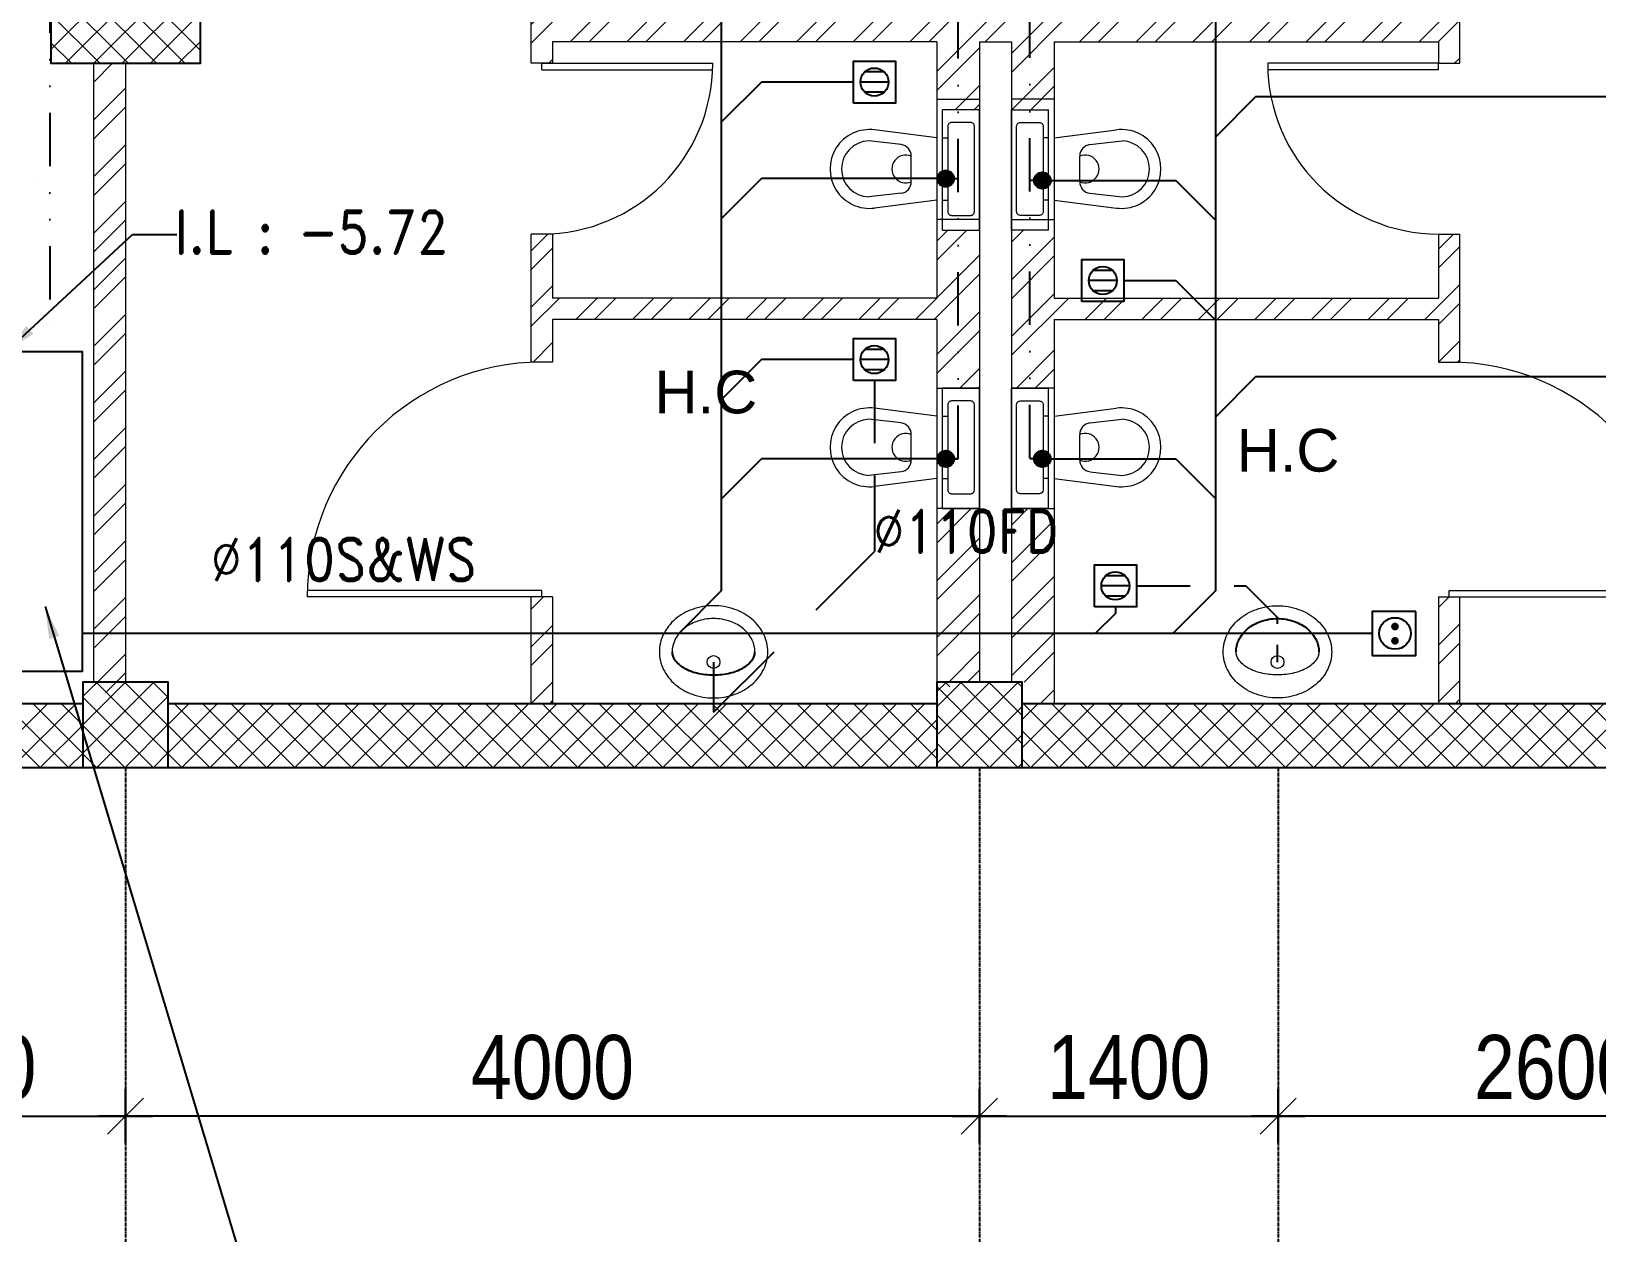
# Model space of a CAD drawing. Header units: inches. Extents: x 860051 to 1567527, y 277639 to 595672.
# Drawn here: x 1026432 to 1033766, y 337379 to 343009 of the extents above; entities that cross this region are included whole.
import ezdxf

# ---------------------------------------------------------------- set-up
doc = ezdxf.new("R2010")
doc.units = ezdxf.units.IN
doc.header["$MEASUREMENT"] = 0
for name, pattern in [('CENTER', [50.8, 31.75, -6.35, 6.35, -6.35]), ('DIVIDE2', [0.625, 0.25, -0.125, 0, -0.125, 0, -0.125]), ('DOT2', [3.175, 0, -3.175]), ('HIDDEN2', [4.7625, 3.175, -1.5875])]:
    doc.linetypes.add(name, pattern=pattern)
for name, color, linetype, lineweight in [('A-BLOCK', 43, 'Continuous', 13), ('A-CORD.PLUMB', 44, 'Continuous', 13), ('A-DOOR', 10, 'Continuous', 15), ('A-HATCH CONCRETE', 254, 'Continuous', 5), ('wall hatch', 252, 'Continuous', 0)]:
    doc.layers.add(name, color=color, linetype=linetype, lineweight=lineweight)
for name, color, linetype in [('Axis', 9, 'CENTER'), ('dim-axis', 15, 'Continuous'), ('FFNEW', 252, 'Continuous'), ('P-PIPE-DRA', 40, 'Continuous'), ('P-PIPE-DRA-TXT', 181, 'Continuous'), ('P-VP', 231, 'DIVIDE2'), ('P-VP-TXT', 181, 'Continuous'), ('S-COL', 210, 'Continuous'), ('S-WALL', 1, 'Continuous'), ('TAXT', 3, 'Continuous')]:
    doc.layers.add(name, color=color, linetype=linetype)
doc.styles.add('ARIAL', font='ARIALN.TTF')
doc.styles.add('SS', font='romand.shx', dxfattribs={"width": 0.85, "height": 200})
doc.styles.get("Standard").update_dxf_attribs({"font": 'arial.ttf'})
doc.styles.add('style1', font='arial.ttf')
doc.dimstyles.new('1-100', dxfattribs={"dimtxt": 0.16, "dimasz": 0.15, "dimexe": 0.16, "dimexo": 0.0625, "dimgap": 0.05, "dimtad": 3, "dimzin": 0, "dimdsep": 46, "dimtxsty": 'Standard', "dimcen": 0.09, "dimclrd": 1, "dimclre": 256, "dimclrt": 2, "dimadec": 0, "dimazin": 0, "dimtfac": 1, "dimtofl": 0, "dimtmove": 2, "dimatfit": 2, "dimfxl": 1, "dimtolj": 1, "dimtzin": 0, "dimlwd": -1, "dimarcsym": 0})
doc.dimstyles.new('DIM-100', dxfattribs={"dimscale": 150, "dimtxt": 2, "dimasz": 1, "dimexe": 0.75, "dimexo": 1, "dimgap": 0.5, "dimtad": 1, "dimdec": 0, "dimzin": 11, "dimdsep": 46, "dimtxsty": 'ARIAL', "dimblk": 'R', "dimcen": 2.5, "dimdle": 1, "dimclrd": 256, "dimclre": 256, "dimclrt": 256, "dimazin": 0, "dimtfac": 1, "dimtdec": 0, "dimtix": 1, "dimtmove": 2, "dimatfit": 3, "dimldrblk": 'R', "dimtolj": 1, "dimtzin": 3, "dimlwd": -1, "dimlwe": 13, "dimarcsym": 0})

# ---------------------------------------------------------------- blocks, each defined once
blk = doc.blocks.new('R')
at = {"color": 4, "lineweight": 13}
blk.add_line((-0.707, -0.707), (0.707, 0.707), dxfattribs=at)
for p, q in [((0, -1.05), (0, 1.05)), ((-1.05, 0), (1.05, 0))]:
    blk.add_line(p, q)
blk = doc.blocks.new('*D89')
at = {"layer": 'Defpoints', "color": 0, "transparency": 16777216}
for p in [(1422493.8, 561167.4), (1424093.8, 561167.4), (1424093.8, 560824.5)]:
    blk.add_point(p, dxfattribs=at)
at = {"layer": 'dim-axis', "color": 251, "linetype": 'DOT2', "lineweight": 13, "transparency": 16777216}
for p, q in [((1422493.8, 561017.4), (1422493.8, 560712)), ((1424093.8, 561017.4), (1424093.8, 560712))]:
    blk.add_line(p, q, dxfattribs=at)
at = {"layer": 'dim-axis', "color": 251, "transparency": 16777216}
blk.add_line((1422613.8, 560824.5), (1423973.8, 560824.5), dxfattribs=at)
at = {"layer": 'dim-axis', "color": 251, "transparency": 16777216, "xscale": 120, "yscale": 120, "zscale": 120, "rotation": 180}
blk.add_blockref('R', (1422493.8, 560824.5), dxfattribs=at)
at = {"layer": 'dim-axis', "color": 251, "transparency": 16777216, "xscale": 120, "yscale": 120, "zscale": 120}
blk.add_blockref('R', (1424093.8, 560824.5), dxfattribs=at)
at = {"layer": 'dim-axis', "color": 251, "transparency": 16777216, "insert": (1423293.8, 561052.7), "char_height": 300, "attachment_point": 5, "style": 'ARIAL'}
blk.add_mtext('\\A1;1600', dxfattribs=at)
blk = doc.blocks.new('*D90')
at = {"layer": 'Defpoints', "color": 0, "transparency": 16777216}
for p in [(1429493.8, 561273.8), (1428093.8, 561167.4), (1429493.8, 560824.5)]:
    blk.add_point(p, dxfattribs=at)
at = {"layer": 'dim-axis', "color": 251, "linetype": 'DOT2', "lineweight": 13, "transparency": 16777216}
for p, q in [((1429493.8, 561123.8), (1429493.8, 560712)), ((1428093.8, 561017.4), (1428093.8, 560712))]:
    blk.add_line(p, q, dxfattribs=at)
at = {"layer": 'dim-axis', "color": 251, "transparency": 16777216}
blk.add_line((1428213.8, 560824.5), (1429373.8, 560824.5), dxfattribs=at)
at = {"layer": 'dim-axis', "color": 251, "transparency": 16777216, "xscale": 120, "yscale": 120, "zscale": 120, "rotation": 180}
blk.add_blockref('R', (1428093.8, 560824.5), dxfattribs=at)
at = {"layer": 'dim-axis', "color": 251, "transparency": 16777216, "xscale": 120, "yscale": 120, "zscale": 120}
blk.add_blockref('R', (1429493.8, 560824.5), dxfattribs=at)
at = {"layer": 'dim-axis', "color": 251, "transparency": 16777216, "insert": (1428793.8, 561052.7), "char_height": 300, "attachment_point": 5, "style": 'ARIAL'}
blk.add_mtext('\\A1;1400', dxfattribs=at)
blk = doc.blocks.new('*D119')
at = {"layer": 'Defpoints', "color": 0, "transparency": 16777216}
for p in [(1429493.8, 561772.7), (1432093.8, 561772.7), (1429493.8, 560824.5)]:
    blk.add_point(p, dxfattribs=at)
at = {"layer": 'dim-axis', "color": 251, "linetype": 'DOT2', "lineweight": 13, "transparency": 16777216}
for p, q in [((1429493.8, 561622.7), (1429493.8, 560712)), ((1432093.8, 561622.7), (1432093.8, 560712))]:
    blk.add_line(p, q, dxfattribs=at)
at = {"layer": 'dim-axis', "color": 251, "transparency": 16777216}
blk.add_line((1431973.8, 560824.5), (1429613.8, 560824.5), dxfattribs=at)
at = {"layer": 'dim-axis', "color": 251, "transparency": 16777216, "xscale": 120, "yscale": 120, "zscale": 120, "rotation": 180}
blk.add_blockref('R', (1429493.8, 560824.5), dxfattribs=at)
at = {"layer": 'dim-axis', "color": 251, "transparency": 16777216, "xscale": 120, "yscale": 120, "zscale": 120}
blk.add_blockref('R', (1432093.8, 560824.5), dxfattribs=at)
at = {"layer": 'dim-axis', "color": 251, "transparency": 16777216, "insert": (1430793.8, 561052.7), "char_height": 300, "attachment_point": 5, "style": 'ARIAL'}
blk.add_mtext('\\A1;2600', dxfattribs=at)
blk = doc.blocks.new('*D120')
at = {"layer": 'Defpoints', "color": 0, "transparency": 16777216}
for p in [(1424093.8, 561772.7), (1428093.8, 561772.7), (1424093.8, 560824.5)]:
    blk.add_point(p, dxfattribs=at)
at = {"layer": 'dim-axis', "color": 251, "linetype": 'DOT2', "lineweight": 13, "transparency": 16777216}
for p, q in [((1424093.8, 561622.7), (1424093.8, 560712)), ((1428093.8, 561622.7), (1428093.8, 560712))]:
    blk.add_line(p, q, dxfattribs=at)
at = {"layer": 'dim-axis', "color": 251, "transparency": 16777216}
blk.add_line((1427973.8, 560824.5), (1424213.8, 560824.5), dxfattribs=at)
at = {"layer": 'dim-axis', "color": 251, "transparency": 16777216, "xscale": 120, "yscale": 120, "zscale": 120, "rotation": 180}
blk.add_blockref('R', (1424093.8, 560824.5), dxfattribs=at)
at = {"layer": 'dim-axis', "color": 251, "transparency": 16777216, "xscale": 120, "yscale": 120, "zscale": 120}
blk.add_blockref('R', (1428093.8, 560824.5), dxfattribs=at)
at = {"layer": 'dim-axis', "color": 251, "transparency": 16777216, "insert": (1426093.8, 561052.7), "char_height": 300, "attachment_point": 5, "style": 'ARIAL'}
blk.add_mtext('\\A1;4000', dxfattribs=at)
blk = doc.blocks.new('STGHFDG')
at = {"layer": 'P-PIPE-DRA', "color": 253, "linetype": 'Continuous'}
for p, q in [((1035144.8, 355411.8), (1035054.6, 355411.8)), ((1035165.5, 355364.1), (1035034, 355364.1)), ((1035144.8, 355316.3), (1035054.6, 355316.3))]:
    blk.add_line(p, q, dxfattribs=at)
blk.add_lwpolyline([(1035001.2, 355265.5), (1035001.2, 355462.6), (1035198.3, 355462.6), (1035198.3, 355265.5)], close=True, dxfattribs=at)
blk.add_circle((1035099.7, 355364.1), 65.7, dxfattribs=at)
blk = doc.blocks.new('SEGRFE')
at = {"layer": 'P-PIPE-DRA', "color": 253, "linetype": 'Continuous'}
blk.add_lwpolyline([(1034421.7, 344945.4), (1034216.3, 344945.4), (1034216.3, 344740), (1034421.7, 344740)], close=True, dxfattribs=at)
at = {"layer": 'P-PIPE-DRA', "color": 253, "linetype": 'Continuous', "const_width": 18}
for points in [[(1034314.4, 344875.1, 1), (1034332.4, 344875.1, 1)], [(1034314.4, 344808.3, -1), (1034332.4, 344808.3, -1)]]:
    blk.add_lwpolyline(points, format="xyb", close=True, dxfattribs=at)
at = {"layer": 'P-PIPE-DRA', "color": 253, "linetype": 'Continuous'}
blk.add_circle((1034323.1, 344842.7), 74, dxfattribs=at)
blk = doc.blocks.new('SGSR')
at = {"layer": 'Axis', "color": 251, "ltscale": 0.5}
for p, q in [((1424093.8, 562458.6), (1424093.8, 558571.5)), ((1428093.8, 562458.6), (1428093.8, 558571.5)), ((1429493.8, 562458.6), (1429493.8, 558571.5))]:
    blk.add_line(p, q, dxfattribs=at)
at = {"layer": 'S-WALL', "color": 251}
blk.add_lwpolyline([(1417889.2, 562458.6), (1468019.2, 562458.6), (1469810.8, 590401.2), (1420184.3, 597484.1)], close=True, dxfattribs=at)
at = {"layer": 'dim-axis', "color": 251}
for base, p1, p2, picture, middle in [((1424093.8, 560824.5), (1428093.8, 561772.7), (1424093.8, 561772.7), '*D120', (1426093.8, 561052.7)), ((1429493.8, 560824.5), (1432093.8, 561772.7), (1429493.8, 561772.7), '*D119', (1430793.8, 561052.7)), ((1429493.8, 560824.5), (1428093.8, 561167.4), (1429493.8, 561273.8), '*D90', (1428793.8, 561052.7)), ((1424093.8, 560824.5), (1422493.8, 561167.4), (1424093.8, 561167.4), '*D89', (1423293.8, 561052.7))]:
    dim = blk.add_linear_dim(base=base, p1=p1, p2=p2, dimstyle='DIM-100', override={"dimasz": 0.8, "dimclrd": 251, "dimclre": 251, "dimclrt": 251}, dxfattribs=at)
    dim.commit()
    dim.dimension.update_dxf_attribs({"geometry": picture, "text_midpoint": middle})

msp = doc.modelspace()

# ---------------------------------------------------------------- hatches: boundary and pattern name
at = {"layer": 'A-HATCH CONCRETE'}
h = msp.add_hatch(dxfattribs=at)
h.set_pattern_fill('ANSI37', color=254, scale=750)
h.set_pattern_definition([(45, (1013480.555, -68927.58), (-66.29126, 66.29126), []), (135, (1013480.555, -68927.58), (-66.29126, -66.29126), [])])
h.paths.add_polyline_path([(1026524.1, 343509.4), (1026524.1, 342859.4), (1027224.1, 342859.4), (1027224.1, 343509.4)])
h = msp.add_hatch(dxfattribs=at)
h.set_pattern_fill('ANSI37', color=254, scale=750)
h.set_pattern_definition([(45, (1013479.92, -68927.58), (-66.29126, 66.29126), []), (135, (1013479.92, -68927.58), (-66.29126, -66.29126), [])])
h.paths.add_polyline_path([(1026673.4, 339559.4), (1027073.4, 339559.4), (1027073.4, 339959.4), (1026673.4, 339959.4)])
h = msp.add_hatch(dxfattribs=at)
h.set_pattern_fill('ANSI37', color=254, scale=750)
h.set_pattern_definition([(45, (1013419.67, -68927.58), (-66.29126, 66.29126), []), (135, (1013419.67, -68927.58), (-66.29126, -66.29126), [])])
h.paths.add_polyline_path([(1030674.2, 339559.4), (1031074.2, 339559.4), (1031074.2, 339959.4), (1030674.2, 339959.4)])
at = {"layer": 'P-PIPE-DRA'}
h = msp.add_hatch(color=253, dxfattribs=at)
edge = h.paths.add_edge_path()
edge.add_arc((1030716.2, 342319.2), 40, -179.89169, 180.10831)
h = msp.add_hatch(color=253, dxfattribs=at)
edge = h.paths.add_edge_path()
edge.add_arc((1031168.1, 342310.5), 40, 359.89169, 719.89169, ccw=False)
h = msp.add_hatch(color=253, dxfattribs=at)
edge = h.paths.add_edge_path()
edge.add_arc((1030716.2, 341006), 40, -179.89169, 180.10831)
h = msp.add_hatch(color=253, dxfattribs=at)
edge = h.paths.add_edge_path()
edge.add_arc((1031168.1, 341006), 40, 359.89169, 719.89169, ccw=False)
at = {"layer": 'wall hatch', "ltscale": 500}
h = msp.add_hatch(dxfattribs=at)
h.set_pattern_fill('ANSI32', color=254, scale=500)
h.set_pattern_definition([(45, (1013541.56, -68877.58), (-132.58252, 132.58252), []), (45, (1013629.94, -68877.58), (-132.58252, 132.58252), [])])
h.paths.add_polyline_path([(1033124.2, 344759.4), (1032335.1, 344759.4), (1032335.1, 344659.4), (1033024.2, 344659.4), (1033024.2, 344459.4), (1033124.2, 344459.4)])
h.paths.add_polyline_path([(1033124.2, 343659.4), (1033024.2, 343659.4), (1033024.2, 343459.4), (1032335.1, 343459.4), (1032335.1, 343359.4), (1033024.2, 343359.4), (1033024.2, 343059.4), (1032335.1, 343059.4), (1032335.1, 342959.4), (1033024.2, 342959.4), (1033024.2, 342859.4), (1033124.2, 342859.4)])
h.paths.add_polyline_path([(1033124.2, 340359.4), (1033074.2, 340359.4), (1033024.2, 340359.4), (1033024.2, 339859.4), (1033124.2, 339859.4)])
h.paths.add_polyline_path([(1028874.2, 340359.4), (1028774.2, 340359.4), (1028774.2, 339859.4), (1028874.2, 339859.4)])
h.paths.add_polyline_path([(1030874.2, 342759.4), (1030874.2, 342642), (1030674.2, 342642), (1030674.2, 342759.4)])
h.paths.add_polyline_path([(1030874.2, 341337.5), (1030874.2, 342642), (1030874.2, 342076.9), (1030674.2, 342076.9), (1030674.2, 341759.4), (1028874.2, 341759.4), (1028874.2, 342059.4), (1028774.2, 342059.4), (1028774.2, 341459.4), (1028874.2, 341459.4), (1028874.2, 341659.4), (1030674.2, 341659.4), (1030674.2, 341337.5)])
h.paths.add_polyline_path([(1030874.2, 339959.4), (1030874.2, 341337.5), (1030874.2, 340772.4), (1030674.2, 340772.4), (1030674.2, 339959.4)])
h.paths.add_polyline_path([(1031024.2, 341337.5), (1031024.2, 339959.4), (1031135.1, 339959.4), (1031135.1, 339859.4), (1031224.2, 339859.4), (1031224.2, 340772.4), (1031024.2, 340772.4)])
h.paths.add_polyline_path([(1031024.2, 342642), (1031024.2, 341337.5), (1031224.2, 341337.5), (1031224.2, 341659.4), (1033024.2, 341659.4), (1033024.2, 341459.4), (1033124.2, 341459.4), (1033124.2, 342059.4), (1033024.2, 342059.4), (1033024.2, 341759.4), (1031224.2, 341759.4), (1031224.2, 342076.9), (1031024.2, 342076.9)])
h.paths.add_polyline_path([(1031024.2, 342759.4), (1031024.2, 342642), (1031224.2, 342642), (1031224.2, 342759.4)])
h.paths.add_polyline_path([(1031024.2, 342959.4), (1031024.2, 342759.4), (1031224.2, 342759.4), (1031224.2, 342959.4), (1032335.1, 342959.4), (1032335.1, 343059.4), (1030935.1, 343059.4), (1030935.1, 342959.4)])
h.paths.add_polyline_path([(1031024.2, 344659.4), (1031024.2, 344342), (1031224.2, 344342), (1031224.2, 344659.4), (1032335.1, 344659.4), (1032335.1, 344759.4), (1030935.1, 344759.4), (1030935.1, 344659.4)])
h.paths.add_polyline_path([(1031024.2, 343776.9), (1031024.2, 343459.4), (1030935.1, 343459.4), (1030935.1, 343359.4), (1032335.1, 343359.4), (1032335.1, 343459.4), (1031224.2, 343459.4), (1031224.2, 343776.9), (1031024.2, 343776.9)])
h.paths.add_polyline_path([(1030874.2, 344342), (1030874.2, 344659.4), (1030935.1, 344659.4), (1030935.1, 344759.4), (1028774.2, 344759.4), (1028774.2, 344459.4), (1028874.2, 344459.4), (1028874.2, 344659.4), (1030674.2, 344659.4), (1030674.2, 344342)])
h.paths.add_polyline_path([(1030874.2, 343459.4), (1030874.2, 343776.9), (1030674.2, 343776.9), (1030674.2, 343459.4), (1028874.2, 343459.4), (1028874.2, 343659.4), (1028774.2, 343659.4), (1028774.2, 342859.4), (1028874.2, 342859.4), (1028874.2, 342959.4), (1030674.2, 342959.4), (1030674.2, 342759.4), (1030874.2, 342759.4), (1030874.2, 342959.4), (1030935.1, 342959.4), (1030935.1, 343059.4), (1028874.2, 343059.4), (1028874.2, 343359.4), (1030935.1, 343359.4), (1030935.1, 343459.4)])
h = msp.add_hatch(dxfattribs=at)
h.set_pattern_fill('ANSI32', color=254, scale=500)
h.set_pattern_definition([(45, (1013480.56, -68927.58), (-132.58252, 132.58252), []), (45, (1013568.94, -68927.58), (-132.58252, 132.58252), [])])
h.paths.add_polyline_path([(1026874.2, 342859.4), (1026724.2, 342859.4), (1026724.2, 339909.4), (1026874.2, 339909.4)])

# ---------------------------------------------------------------- linework, layer by layer
for points in [[(1032076.2, 340101.4, -0.113803), (1032088.8, 340156, -0.103571), (1032129.5, 340208.5, -0.091769), (1032191.1, 340243.9, -0.084871), (1032270.2, 340257.4, -0.084871), (1032349.2, 340243.9, -0.091769), (1032410.9, 340208.5, -0.103571), (1032451.6, 340156, -0.113803), (1032464.2, 340101.4, -0.113803)], [(1029434.2, 340101.4, 0.161298), (1029446.6, 340064, 0.106182), (1029491, 340025.1, 0.070452), (1029550.1, 340002.3, 0.056719), (1029628.2, 339993.4, 0.056719), (1029706.2, 340002.3, 0.070452), (1029765.4, 340025.1, 0.106182), (1029809.8, 340064, 0.161298), (1029822.2, 340101.4, 0.161298)]]:
    msp.add_lwpolyline(points, format="xyb")
at = {"layer": 'A-BLOCK', "color": 254, "ltscale": 100}
for p, q in [((1028774.2, 342859.4), (1028774.2, 343659.4)), ((1033124.2, 342859.4), (1033124.2, 343659.4)), ((1030674.2, 342959.4), (1028874.2, 342959.4)), ((1028874.2, 342959.4), (1028874.2, 342859.4)), ((1030674.2, 342959.4), (1030674.2, 341759.4)), ((1030874.2, 342959.4), (1030874.2, 339959.4)), ((1030874.2, 342959.4), (1031024.2, 342959.4)), ((1031024.2, 342959.4), (1031024.2, 339959.4)), ((1031224.2, 342959.4), (1031224.2, 341759.4)), ((1031224.2, 342959.4), (1033024.2, 342959.4)), ((1033024.2, 342959.4), (1033024.2, 342859.4)), ((1026724.2, 339959.4), (1026724.2, 342859.4)), ((1026874.2, 339959.4), (1026874.2, 342859.4)), ((1028874.2, 342859.4), (1028774.2, 342859.4)), ((1033024.2, 342859.4), (1033124.2, 342859.4)), ((1030874.2, 342642), (1030700.3, 342642, 0)), ((1030700.3, 342076.9, 0), (1030700.3, 342642, 0)), ((1030874.2, 342076.9), (1030874.2, 342642)), ((1031024.2, 342642), (1031198, 342642, 0)), ((1031198.1, 342076.9, 0), (1031198, 342642, 0)), ((1030507.3, 342478.4, 0), (1030355.1, 342495.6, 0)), ((1030674.2, 342509.9, 0), (1030382.7, 342547.6, 0)), ((1030700.3, 342509.8, 0), (1030725.9, 342509.8, 0)), ((1031198.1, 342509.8, 0), (1031172.4, 342509.8, 0)), ((1031224.1, 342509.9, 0), (1031515.7, 342547.6, 0)), ((1031391.1, 342478.4, 0), (1031543.3, 342495.6, 0)), ((1030554.7, 342304.1, 0), (1030554.7, 342424.5, 0)), ((1031343.7, 342304.1, 0), (1031343.7, 342424.5, 0)), ((1030507.3, 342250.2, 0), (1030355.1, 342233, 0)), ((1030674.2, 342218.8, 0), (1030382.7, 342181, 0)), ((1030700.3, 342218.8, 0), (1030725.9, 342218.8, 0)), ((1031198.1, 342218.8, 0), (1031172.4, 342218.8, 0)), ((1031224.1, 342218.8, 0), (1031515.7, 342181, 0)), ((1031391.1, 342250.2, 0), (1031543.3, 342233, 0)), ((1028774.2, 341459.4), (1028774.2, 342059.4)), ((1028874.2, 342059.4), (1028774.2, 342059.4)), ((1028874.2, 342059.4), (1028874.2, 341759.4)), ((1030700.3, 342076.9, 0), (1030874.2, 342076.9)), ((1031198.1, 342076.9, 0), (1031024.2, 342076.9)), ((1033024.2, 342059.4), (1033024.2, 341759.4)), ((1033024.2, 342059.4), (1033124.2, 342059.4)), ((1033124.2, 341459.4), (1033124.2, 342059.4)), ((1030674.2, 341759.4), (1028874.2, 341759.4)), ((1031224.2, 341759.4), (1033024.2, 341759.4)), ((1030674.2, 341659.4), (1028874.2, 341659.4)), ((1028874.2, 341659.4), (1028874.2, 341459.4)), ((1030674.2, 341659.4), (1030674.2, 339859.4)), ((1031224.2, 341659.4), (1031224.2, 339859.4)), ((1031224.2, 341659.4), (1033024.2, 341659.4)), ((1033024.2, 341659.4), (1033024.2, 341459.4)), ((1028874.2, 341459.4), (1028774.2, 341459.4)), ((1033024.2, 341459.4), (1033124.2, 341459.4)), ((1030700.3, 340772.4, 0), (1030700.3, 341337.5, 0)), ((1031198.1, 340772.4, 0), (1031198, 341337.5, 0)), ((1030674.2, 341205.4, 0), (1030382.7, 341243.1, 0)), ((1031224.1, 341205.4, 0), (1031515.7, 341243.1, 0)), ((1030507.3, 341173.9, 0), (1030355.1, 341191.1, 0)), ((1030700.3, 341205.4, 0), (1030725.9, 341205.4, 0)), ((1031198.1, 341205.4, 0), (1031172.4, 341205.4, 0)), ((1031391.1, 341173.9, 0), (1031543.3, 341191.1, 0)), ((1030554.7, 340999.7, 0), (1030554.7, 341120, 0)), ((1031343.7, 340999.7, 0), (1031343.7, 341120, 0)), ((1030507.3, 340945.7, 0), (1030355.1, 340928.5, 0)), ((1030674.2, 340914.3, 0), (1030382.7, 340876.5, 0)), ((1030700.3, 340914.3, 0), (1030725.9, 340914.3, 0)), ((1031198.1, 340914.3, 0), (1031172.4, 340914.3, 0)), ((1031224.1, 340914.3, 0), (1031515.7, 340876.5, 0)), ((1031391.1, 340945.7, 0), (1031543.3, 340928.5, 0)), ((1028774.2, 339859.4), (1028774.2, 340359.4)), ((1028874.2, 340359.4), (1028774.2, 340359.4)), ((1028874.2, 340359.4), (1028874.2, 339859.4)), ((1033024.2, 340359.4), (1033024.2, 339859.4)), ((1033024.2, 340359.4), (1033124.2, 340359.4)), ((1033124.2, 339859.4), (1033124.2, 340359.4))]:
    msp.add_line(p, q, dxfattribs=at)
for points in [[(1030674.2, 342692), (1030874.2, 342692), (1030874.2, 342126.9), (1030674.2, 342126.9)], [(1031224.2, 342692), (1031024.2, 342692), (1031024.2, 342126.9), (1031224.2, 342126.9)], [(1030674.2, 341337.5), (1030874.2, 341337.5), (1030874.2, 340772.4), (1030674.2, 340772.4)], [(1031224.2, 341337.5), (1031024.2, 341337.5), (1031024.2, 340772.4), (1031224.2, 340772.4)]]:
    msp.add_lwpolyline(points, dxfattribs=at)
at = {"layer": 'A-BLOCK', "color": 254, "ltscale": 100, "elevation": 0}
for points in [[(1030832.8, 342581.7), (1030743.3, 342581.7, 0.414214), (1030725.9, 342564.3), (1030725.9, 342164.3, 0.414214), (1030743.3, 342146.9), (1030832.8, 342146.9, 0.414214), (1030850.2, 342164.3), (1030850.2, 342564.3, 0.414214)], [(1031065.6, 342581.7), (1031155.1, 342581.7, -0.414214), (1031172.4, 342564.3), (1031172.4, 342164.3, -0.414214), (1031155.1, 342146.9), (1031065.6, 342146.9, -0.414214), (1031048.2, 342164.3), (1031048.2, 342564.3, -0.414214)], [(1030832.8, 341277.2), (1030743.3, 341277.2, 0.414214), (1030725.9, 341259.8), (1030725.9, 340859.8, 0.414214), (1030743.3, 340842.5), (1030832.8, 340842.5, 0.414214), (1030850.2, 340859.8), (1030850.2, 341259.8, 0.414214)], [(1031065.6, 341277.2), (1031155.1, 341277.2, -0.414214), (1031172.4, 341259.8), (1031172.4, 340859.8, -0.414214), (1031155.1, 340842.5), (1031065.6, 340842.5, -0.414214), (1031048.2, 340859.8), (1031048.2, 341259.8, -0.414214)]]:
    msp.add_lwpolyline(points, format="xyb", close=True, dxfattribs=at)
at = {"layer": 'A-BLOCK', "color": 254, "ltscale": 100}
for points in [[(1029374.2, 340101.4, 0.113803), (1029392.8, 340020.6, 0.103571), (1029448.6, 339948.7, 0.091769), (1029529.2, 339902.4, 0.084871), (1029628.2, 339885.4, 0.084871), (1029727.2, 339902.4, 0.091769), (1029807.8, 339948.7, 0.103571), (1029863.5, 340020.6, 0.113803), (1029882.2, 340101.4, 0.113803), (1029863.5, 340182.3, 0.103571), (1029807.8, 340254.2, 0.091769), (1029727.2, 340300.5, 0.084871), (1029628.2, 340317.4, 0.084871), (1029529.2, 340300.5, 0.091769), (1029448.6, 340254.2, 0.103571), (1029392.8, 340182.3, 0.113803)], [(1032524.2, 340101.4, -0.113803), (1032505.5, 340020.6, -0.103571), (1032449.8, 339948.7, -0.091769), (1032369.2, 339902.4, -0.084871), (1032270.2, 339885.4, -0.084871), (1032171.2, 339902.4, -0.091769), (1032090.6, 339948.7, -0.103571), (1032034.8, 340020.6, -0.113803), (1032016.2, 340101.4, -0.113803), (1032034.8, 340182.3, -0.103571), (1032090.6, 340254.2, -0.091769), (1032171.2, 340300.5, -0.084871), (1032270.2, 340317.4, -0.084871), (1032369.2, 340300.5, -0.091769), (1032449.8, 340254.2, -0.103571), (1032505.5, 340182.3, -0.113803)]]:
    msp.add_lwpolyline(points, format="xyb", close=True, dxfattribs=at)
for points in [[(1029822.2, 340101.4, 0.113803), (1029809.6, 340156, 0.103571), (1029768.9, 340208.5, 0.091769), (1029707.2, 340243.9, 0.084871), (1029628.2, 340257.4, 0.084871), (1029549.1, 340243.9, 0.091769), (1029487.5, 340208.5, 0.103571), (1029446.8, 340156, 0.113803), (1029434.2, 340101.4, 0.113803)], [(1032464.2, 340101.4, -0.161298), (1032451.8, 340064, -0.106182), (1032407.4, 340025.1, -0.070452), (1032348.2, 340002.3, -0.056719), (1032270.2, 339993.4, -0.056719), (1032192.1, 340002.3, -0.070452), (1032133, 340025.1, -0.106182), (1032088.6, 340064, -0.161298), (1032076.2, 340101.4, -0.161298)]]:
    msp.add_lwpolyline(points, format="xyb", dxfattribs=at)
for centre in [(1029628.2, 340053.7), (1032270.2, 340053.7)]:
    msp.add_circle(centre, 30, dxfattribs=at)
for centre, radius, start, end in [((1030359, 342364.3, 0), 184.8, 82.62449, 277.37424), ((1030359, 342364.3, 0), 131.4, 91.68483, 179.99937), ((1031539.4, 342364.3, 0), 184.8, 262.62576, 97.37551), ((1031539.4, 342364.3, 0), 131.4, 0.00063, 88.31517), ((1030529.2, 342364.3, 0), 65.3, 67.06812, 292.93061), ((1030500.3, 342424.5, 0), 54.4, 359.99937, 82.62449), ((1031398.1, 342424.5, 0), 54.4, 97.37551, 180.00063), ((1031369.2, 342364.3, 0), 65.3, 247.06939, 112.93188), ((1030359, 342364.3, 0), 131.4, 179.99937, 268.31391), ((1031539.4, 342364.3, 0), 131.4, 271.68609, 0.00063), ((1030500.3, 342304.1, 0), 54.4, 277.37424, 359.99937), ((1031398.1, 342304.1, 0), 54.4, 180.00063, 262.62576), ((1030359, 341059.8, 0), 184.8, 82.62449, 277.37424), ((1031539.4, 341059.8, 0), 184.8, 262.62576, 97.37551), ((1030359, 341059.8, 0), 131.4, 91.68483, 179.99937), ((1030500.3, 341120, 0), 54.4, 359.99937, 82.62449), ((1031398.1, 341120, 0), 54.4, 97.37551, 180.00063), ((1031539.4, 341059.8, 0), 131.4, 0.00063, 88.31517), ((1030529.2, 341059.8, 0), 65.3, 67.06812, 292.93061), ((1031369.2, 341059.8, 0), 65.3, 247.06939, 112.93188), ((1030359, 341059.8, 0), 131.4, 179.99937, 268.31391), ((1031539.4, 341059.8, 0), 131.4, 271.68609, 0.00063), ((1030500.3, 340999.7, 0), 54.4, 277.37424, 359.99937), ((1031398.1, 340999.7, 0), 54.4, 180.00063, 262.62576)]:
    msp.add_arc(centre, radius, start, end, dxfattribs=at)
at = {"layer": 'A-CORD.PLUMB', "linetype": 'Continuous'}
for p, q in [((1031024.2, 342076.9), (1031024.2, 342642)), ((1030874.2, 341337.5), (1030700.3, 341337.5, 0)), ((1030874.2, 340772.4), (1030874.2, 341337.5)), ((1031024.2, 341337.5), (1031198, 341337.5, 0)), ((1031024.2, 340772.4), (1031024.2, 341337.5)), ((1030700.3, 340772.4, 0), (1030874.2, 340772.4)), ((1031198.1, 340772.4, 0), (1031024.2, 340772.4))]:
    msp.add_line(p, q, dxfattribs=at)
at = {"layer": 'A-DOOR', "color": 254}
for p, q in [((1028824.2, 342859.4), (1029624.2, 342859.4)), ((1028824.2, 342829.4), (1028824.2, 342859.4)), ((1033024.2, 342859.4), (1032224.2, 342859.4)), ((1033024.2, 342829.4), (1033024.2, 342859.4)), ((1028824.2, 342829.4), (1029624.2, 342829.4)), ((1033024.2, 342829.4), (1032224.2, 342829.4)), ((1028824.2, 340389.2), (1027724.2, 340389.2)), ((1028824, 340359.4), (1028824, 340389.2)), ((1033074.2, 340389.2), (1034174.2, 340389.2)), ((1033074.3, 340359.4), (1033074.3, 340389.2)), ((1028824.2, 340359.4), (1027724.2, 340359.4)), ((1033074.2, 340359.4), (1034174.2, 340359.4))]:
    msp.add_line(p, q, dxfattribs=at)
for centre, radius, start, end in [((1028824.2, 342859.4), 800, 270, 0), ((1033024.2, 342859.4), 800, 180, 270), ((1028824.2, 340359.4), 1100, 90, 180), ((1033074.2, 340359.4), 1100, 0, 90)]:
    msp.add_arc(centre, radius, start, end, dxfattribs=at)
at = {"layer": 'A-HATCH CONCRETE', "color": 254, "linetype": 'Continuous'}
for p, q in [((1030674.2, 339914.8), (1030718.8, 339959.4)), ((1030735.1, 339938.1), (1030713.8, 339959.4)), ((1030846.3, 339959.4), (1030846.3, 339959.5)), ((1030851.4, 339959.4), (1030851.4, 339959.5)), ((1030978.9, 339959.4), (1030978.9, 339959.5)), ((1030984, 339959.4), (1030984, 339959.5)), ((1026473.4, 339559.4), (1026173.4, 339859.4)), ((1026208.7, 339559.4), (1026508.7, 339859.4)), ((1026606, 339559.4), (1026306, 339859.4)), ((1026341.3, 339559.4), (1026641.3, 339859.4)), ((1026674.1, 339623.9), (1026438.5, 339859.4)), ((1026674.1, 339756.5), (1026571.1, 339859.4)), ((1027074.1, 339761.8), (1027171.7, 339859.4)), ((1027074.1, 339629.3), (1027304.2, 339859.4)), ((1027401.5, 339559.4), (1027101.5, 339859.4)), ((1027136.8, 339559.4), (1027436.8, 339859.4)), ((1027534, 339559.4), (1027234, 339859.4)), ((1027269.4, 339559.4), (1027569.4, 339859.4)), ((1027666.6, 339559.4), (1027366.6, 339859.4)), ((1027402, 339559.4), (1027702, 339859.4)), ((1027799.2, 339559.4), (1027499.2, 339859.4)), ((1027534.6, 339559.4), (1027834.6, 339859.4)), ((1027931.8, 339559.4), (1027631.8, 339859.4)), ((1027667.2, 339559.4), (1027967.2, 339859.4)), ((1028064.4, 339559.4), (1027764.4, 339859.4)), ((1027799.7, 339559.4), (1028099.7, 339859.4)), ((1028196.9, 339559.4), (1027896.9, 339859.4)), ((1027932.3, 339559.4), (1028232.3, 339859.4)), ((1028329.5, 339559.4), (1028029.5, 339859.4)), ((1028064.9, 339559.4), (1028364.9, 339859.4)), ((1028462.1, 339559.4), (1028162.1, 339859.4)), ((1028197.5, 339559.4), (1028497.5, 339859.4)), ((1028594.7, 339559.4), (1028294.7, 339859.4)), ((1028330.1, 339559.4), (1028630.1, 339859.4)), ((1028727.3, 339559.4), (1028427.3, 339859.4)), ((1028462.6, 339559.4), (1028762.6, 339859.4)), ((1028859.9, 339559.4), (1028559.9, 339859.4)), ((1028595.2, 339559.4), (1028895.2, 339859.4)), ((1028992.4, 339559.4), (1028692.4, 339859.4)), ((1028727.8, 339559.4), (1029027.8, 339859.4)), ((1029125, 339559.4), (1028825, 339859.4)), ((1028860.4, 339559.4), (1029160.4, 339859.4)), ((1029257.6, 339559.4), (1028957.6, 339859.4)), ((1028993, 339559.4), (1029293, 339859.4)), ((1029390.2, 339559.4), (1029090.2, 339859.4)), ((1029125.6, 339559.4), (1029425.6, 339859.4)), ((1029522.8, 339559.4), (1029222.8, 339859.4)), ((1029258.1, 339559.4), (1029558.1, 339859.4)), ((1029655.4, 339559.4), (1029355.4, 339859.4)), ((1029390.7, 339559.4), (1029690.7, 339859.4)), ((1029787.9, 339559.4), (1029487.9, 339859.4)), ((1029523.3, 339559.4), (1029823.3, 339859.4)), ((1029920.5, 339559.4), (1029620.5, 339859.4)), ((1029655.9, 339559.4), (1029955.9, 339859.4)), ((1030053.1, 339559.4), (1029753.1, 339859.4)), ((1029788.5, 339559.4), (1030088.5, 339859.4)), ((1030185.7, 339559.4), (1029885.7, 339859.4)), ((1029921.1, 339559.4), (1030221.1, 339859.4)), ((1030318.3, 339559.4), (1030018.3, 339859.4)), ((1030053.6, 339559.4), (1030353.6, 339859.4)), ((1030450.8, 339559.4), (1030150.8, 339859.4)), ((1030186.2, 339559.4), (1030486.2, 339859.4)), ((1030583.4, 339559.4), (1030283.4, 339859.4)), ((1030318.8, 339559.4), (1030618.8, 339859.4)), ((1030674.2, 339601.3), (1030416, 339859.4)), ((1030674.2, 339733.8), (1030548.6, 339859.4)), ((1030681.2, 339859.4), (1030674.2, 339866.4)), ((1031074.2, 339784.5), (1031149.1, 339859.4)), ((1031074.2, 339651.9), (1031281.7, 339859.4)), ((1031378.9, 339559.4), (1031078.9, 339859.4)), ((1031114.3, 339559.4), (1031414.3, 339859.4)), ((1031511.5, 339559.4), (1031211.5, 339859.4)), ((1031246.9, 339559.4), (1031546.9, 339859.4)), ((1031644.1, 339559.4), (1031344.1, 339859.4)), ((1031379.5, 339559.4), (1031679.5, 339859.4)), ((1031776.7, 339559.4), (1031476.7, 339859.4)), ((1031512, 339559.4), (1031812, 339859.4)), ((1031909.3, 339559.4), (1031609.3, 339859.4)), ((1031644.6, 339559.4), (1031944.6, 339859.4)), ((1032041.8, 339559.4), (1031741.8, 339859.4)), ((1031777.2, 339559.4), (1032077.2, 339859.4)), ((1032174.4, 339559.4), (1031874.4, 339859.4)), ((1031909.8, 339559.4), (1032209.8, 339859.4)), ((1032307, 339559.4), (1032007, 339859.4)), ((1032042.4, 339559.4), (1032342.4, 339859.4)), ((1032439.6, 339559.4), (1032139.6, 339859.4)), ((1032175, 339559.4), (1032475, 339859.4)), ((1032572.2, 339559.4), (1032272.2, 339859.4)), ((1032307.5, 339559.4), (1032607.5, 339859.4)), ((1032704.8, 339559.4), (1032404.8, 339859.4)), ((1032440.1, 339559.4), (1032740.1, 339859.4)), ((1032837.3, 339559.4), (1032537.3, 339859.4)), ((1032572.7, 339559.4), (1032872.7, 339859.4)), ((1032969.9, 339559.4), (1032669.9, 339859.4)), ((1032705.3, 339559.4), (1033005.3, 339859.4)), ((1033102.5, 339559.4), (1032802.5, 339859.4)), ((1032837.9, 339559.4), (1033137.9, 339859.4)), ((1033235.1, 339559.4), (1032935.1, 339859.4)), ((1032970.5, 339559.4), (1033270.5, 339859.4)), ((1033367.7, 339559.4), (1033067.7, 339859.4)), ((1033103, 339559.4), (1033403, 339859.4)), ((1033500.2, 339559.4), (1033200.2, 339859.4)), ((1033235.6, 339559.4), (1033535.6, 339859.4)), ((1033632.8, 339559.4), (1033332.8, 339859.4)), ((1033368.2, 339559.4), (1033668.2, 339859.4)), ((1033765.4, 339559.4), (1033465.4, 339859.4)), ((1033500.8, 339559.4), (1033800.8, 339859.4)), ((1033898, 339559.4), (1033598, 339859.4)), ((1033633.4, 339559.4), (1033933.4, 339859.4)), ((1034030.6, 339559.4), (1033730.6, 339859.4)), ((1030451.4, 339559.4), (1030674.2, 339782.2)), ((1026473.9, 339559.4), (1026674.1, 339759.6)), ((1027268.9, 339559.4), (1027074.1, 339754.2)), ((1031246.3, 339559.4), (1031074.2, 339731.6)), ((1030584, 339559.4), (1030674.2, 339649.7)), ((1026606.5, 339559.4), (1026674.1, 339627)), ((1027136.3, 339559.4), (1027074.1, 339621.7)), ((1031113.8, 339559.4), (1031074.2, 339599))]:
    msp.add_line(p, q, dxfattribs=at)
at = {"layer": 'P-PIPE-DRA', "color": 253}
for p, q in [((1029666, 340388.5), (1029666, 344399.6)), ((1031980.8, 340388.5), (1031980.8, 344399.6)), ((1029852.7, 342771.6), (1029666, 342584.9)), ((1030283.4, 342771.6), (1029852.7, 342771.6)), ((1032167.6, 342701.7), (1031980.8, 342515)), ((1033832.4, 342701.7), (1032167.6, 342701.7)), ((1029852.7, 342318.9), (1029666, 342132.2)), ((1030677.3, 342318.9), (1029852.7, 342318.9)), ((1031207, 342310.2), (1031794.1, 342310.2)), ((1031794.1, 342310.2), (1031980.8, 342123.5)), ((1031550.4, 341841.4), (1031794.1, 341841.4)), ((1031794.1, 341841.4), (1031980.8, 341654.6)), ((1029852.7, 341470.7), (1029666, 341284)), ((1030283.4, 341470.7), (1029852.7, 341470.7)), ((1032167.6, 341389.7), (1031980.8, 341203)), ((1035003.3, 341389.7), (1032167.6, 341389.7)), ((1030382, 341372.1), (1030382, 341078.9)), ((1029852.7, 341005.7), (1029666, 340819)), ((1030774.2, 341005.7), (1029852.7, 341005.7)), ((1031207, 341005.7), (1031794.1, 341005.7)), ((1031794.1, 341005.7), (1031980.8, 340819)), ((1030382, 340927.7), (1030382, 340572.3)), ((1030108.4, 340298.8), (1030382, 340572.3)), ((1029666, 340388.5), (1029465, 340187.5)), ((1031609.4, 340410.3), (1031860.7, 340410.3)), ((1031980.8, 340388.5), (1031779.9, 340187.5)), ((1032068, 340410.3), (1032121.9, 340410.3)), ((1032121.9, 340410.3), (1032270.2, 340262.1)), ((1031510.9, 340281.7), (1031416.7, 340187.5)), ((1032270.2, 340232.7), (1032270.2, 340262.1)), ((1032713.6, 340187.5), (1026669.6, 340187.5)), ((1029628.2, 339818.6), (1029911.4, 340101.8)), ((1032270.2, 340053.7), (1032270.2, 340134.6)), ((1029628.2, 340053.7), (1029628.2, 339818.6))]:
    msp.add_line(p, q, dxfattribs=at)
at = {"layer": 'P-PIPE-DRA'}
msp.add_line((1031510.9, 340311.7), (1031510.9, 340281.7), dxfattribs=at)
at = {"layer": 'P-PIPE-DRA', "color": 253, "linetype": 'HIDDEN2', "ltscale": 50}
msp.add_lwpolyline([(1025169.6, 341509.4), (1026669.6, 341509.4), (1026669.6, 340009.4), (1025169.6, 340009.4)], close=True, dxfattribs=at)
at = {"layer": 'P-PIPE-DRA', "color": 253, "ltscale": 0.1}
msp.add_lwpolyline([(1025169.6, 341509.4), (1026669.6, 341509.4), (1026669.6, 340009.4), (1025169.6, 340009.4)], close=True, dxfattribs=at)
msp.add_lwpolyline([(1025169.6, 341509.4), (1026669.6, 341509.4), (1026669.6, 340009.4), (1025169.6, 340009.4)], close=True, dxfattribs=at)
at = {"layer": 'P-PIPE-DRA', "color": 253}
for centre in [(1030715.9, 342318.9), (1031168.4, 342310.2), (1030715.9, 341005.7), (1031168.4, 341005.7)]:
    msp.add_circle(centre, 38.6, dxfattribs=at)
at = {"layer": 'P-VP', "color": 253, "ltscale": 1000}
for p, q in [((1026517.9, 347004), (1026517.9, 341509.4)), ((1030774.2, 341005.7), (1030774.2, 344675.4)), ((1031110.1, 341008.9), (1031110.1, 344675.4)), ((1026082.7, 342311.2), (1026517.9, 342311.2)), ((1030754.5, 342318.9), (1030774.2, 342318.9)), ((1031129.8, 342310.2), (1031110.1, 342310.2)), ((1030754.5, 341005.7), (1030774.2, 341005.7)), ((1031129.8, 341005.7), (1031110.1, 341005.7))]:
    msp.add_line(p, q, dxfattribs=at)
at = {"layer": 'S-COL', "color": 254, "linetype": 'ByBlock'}
for points in [[(1026524.1, 343509.4), (1026524.1, 342859.4), (1027224.1, 342859.4), (1027224.1, 343509.4)], [(1026673.4, 339559.4), (1027073.4, 339559.4), (1027073.4, 339959.4), (1026673.4, 339959.4)], [(1030674.2, 339559.4), (1031074.2, 339559.4), (1031074.2, 339959.4), (1030674.2, 339959.4)]]:
    msp.add_lwpolyline(points, close=True, dxfattribs=at)
at = {"layer": 'S-WALL', "color": 254}
for points in [[(1022963.9, 374585), (1022963.9, 374585), (1020668.8, 339559.4), (1070798.8, 339559.4), (1072590.4, 367502.1), (1058624.9, 369495.3)], [(1023074.1, 339859.4), (1026674.1, 339859.4)], [(1027074.1, 339859.4), (1030674.2, 339859.4)], [(1031074.2, 339859.4), (1034673.4, 339859.4)]]:
    msp.add_lwpolyline(points, dxfattribs=at)

# ---------------------------------------------------------------- block references
at = {"layer": 'FFNEW', "color": 6, "linetype": 'Continuous'}
for name, p in [('SGSR', (-397220.4, -222899.1)), ('STGHFDG', (-4717.8, -12592.5)), ('STGHFDG', (-3647.9, -13522.7)), ('STGHFDG', (-4717.8, -13893.3)), ('STGHFDG', (-3588.9, -14953.7)), ('SEGRFE', (-1502.7, -4655.2))]:
    msp.add_blockref(name, p, dxfattribs=at)

# ---------------------------------------------------------------- texts
at = {"layer": 'P-PIPE-DRA', "color": 253, "ltscale": 0.1, "style": 'SS', "width": 0.85}
for s, p in [('I.L : -5.72', (1027101.7, 341968.3)), ('%%C110S&WS', (1027272.2, 340434.6))]:
    msp.add_text(s, height=200, dxfattribs=at).set_placement(p)
at = {"layer": 'P-PIPE-DRA-TXT', "color": 253, "ltscale": 10, "style": 'SS', "width": 0.85}
msp.add_text('%%C110FD', height=200, dxfattribs=at).set_placement((1030376.5, 340566.8))
at = {"layer": 'TAXT', "color": 254, "ltscale": 100, "char_height": 200, "width": 3311.924, "attachment_point": 1, "style": 'style1'}
for insert in [(1029351.8, 341418.9), (1032079.1, 341145.9)]:
    msp.add_mtext('H.C', dxfattribs=dict(at, insert=insert))

# ---------------------------------------------------------------- leaders
at = {"layer": 'P-VP-TXT'}
for points in [[(1026315.2, 341508.1), (1026905.3, 342056.6), (1027113.6, 342056.6)], [(1026496.1, 340313.1), (1027969.9, 335411.3), (1028504.9, 335411.3)]]:
    msp.add_leader(points, dimstyle='1-100', override={"dimasz": 150, "dimtad": 0, "dimclrd": 253}, dxfattribs=at)

doc.saveas('drawing.dxf')
